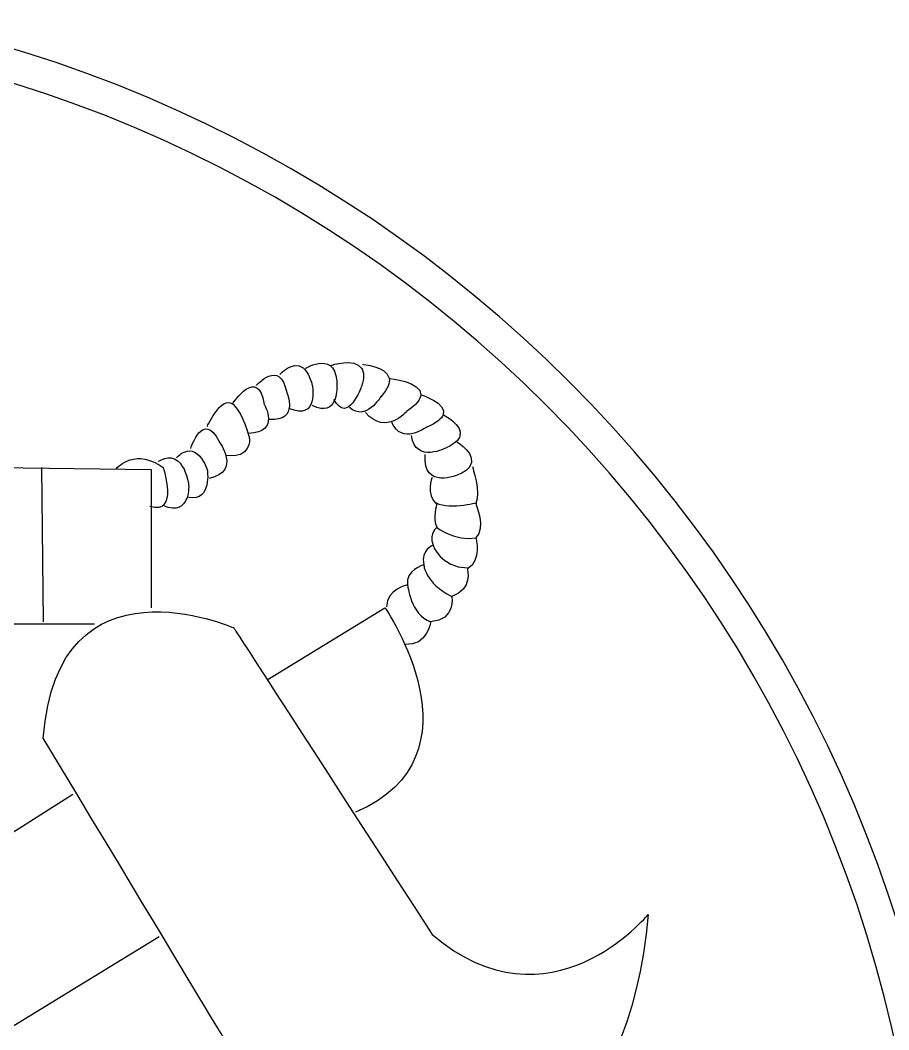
# Model space of a CAD drawing. Header units: inches. Extents: x -172 to 397, y -177 to 127.
# Drawn here: x 135.699 to 137.987, y 121.031 to 123.691 of the extents above; entities that cross this region are included whole.
import ezdxf

# ---------------------------------------------------------------- set-up
doc = ezdxf.new("R2010")
doc.units = ezdxf.units.IN
doc.header["$MEASUREMENT"] = 0
doc.linetypes.add('SolidLine', pattern=[0])

# ---------------------------------------------------------------- blocks, each defined once
blk = doc.blocks.new('headdd')
at = {"color": 4}
for p, q in [((550.6393, 533.0519), (551.1705, 533.0449)), ((550.9774, 533.0484), (550.9808, 532.7774)), ((551.1705, 533.0449), (551.1705, 532.802)), ((550.7807, 532.7739), (551.0705, 532.7739)), ((550.7531, 532.2987), (551.0325, 532.4747)), ((550.8739, 532.0347), (551.1843, 532.2248))]:
    blk.add_line(p, q, dxfattribs=at)
for centre, major_axis in [((550.2548, 531.549), (1.6499, 1.6499)), ((550.2565, 531.5512), (1.6072, 1.6072))]:
    blk.add_ellipse(centre, major_axis=major_axis, ratio=1, start_param=5.497787, end_param=11.780972, dxfattribs=at)
for points, knots in [([(551.4413, 533.2227), (551.4413, 533.2227), (551.4982, 533.2578), (551.4964, 533.1892), (551.4964, 533.1892), (551.4981, 533.1346), (551.4533, 533.1575)], [0, 0, 0, 0, 1, 1, 1, 2, 2, 2, 2]), ([(551.3136, 533.1611), (551.3136, 533.1611), (551.3585, 533.2279), (551.3688, 533.1593), (551.3688, 533.1593), (551.3981, 533.11), (551.3412, 533.1082)], [0, 0, 0, 0, 1, 1, 1, 2, 2, 2, 2]), ([(551.355, 533.1927), (551.355, 533.1927), (551.3964, 533.2403), (551.4085, 533.1804), (551.4085, 533.1804), (551.4309, 533.1293), (551.3775, 533.1329)], [0, 0, 0, 0, 1, 1, 1, 2, 2, 2, 2]), ([(551.3964, 533.2121), (551.3964, 533.2121), (551.4186, 533.2377), (551.437, 533.2233), (551.4432, 533.2185), (551.449, 533.2091), (551.4533, 533.1927), (551.4533, 533.1927), (551.4654, 533.1293), (551.4119, 533.1523)], [0, 0, 0, 0, 1, 1, 1, 2, 2, 2, 3, 3, 3, 3]), ([(551.4861, 533.2279), (551.4861, 533.2279), (551.5278, 533.2418), (551.5399, 533.2227), (551.544, 533.2164), (551.5447, 533.2064), (551.5395, 533.1909), (551.5395, 533.1909), (551.5154, 533.1223), (551.4913, 533.1681)], [0, 0, 0, 0, 1, 1, 1, 2, 2, 2, 3, 3, 3, 3]), ([(551.5413, 533.2297), (551.5413, 533.2297), (551.5839, 533.2268), (551.5883, 533.2052), (551.5899, 533.1973), (551.5865, 533.187), (551.574, 533.1734), (551.574, 533.1734), (551.5465, 533.1276), (551.5189, 533.154)], [0, 0, 0, 0, 1, 1, 1, 2, 2, 2, 3, 3, 3, 3]), ([(551.5883, 533.2052), (551.5883, 533.2052), (551.6453, 533.1991), (551.644, 533.1761), (551.6435, 533.1684), (551.6366, 533.1588), (551.6189, 533.147), (551.6189, 533.147), (551.5827, 533.103), (551.5465, 533.1452)], [0, 0, 0, 0, 1, 1, 1, 2, 2, 2, 3, 3, 3, 3]), ([(551.2688, 533.1206), (551.2688, 533.1206), (551.2981, 533.1857), (551.3188, 533.154), (551.3188, 533.154), (551.3326, 533.1399), (551.3429, 533.0995), (551.3429, 533.0995), (551.3464, 533.0625), (551.3016, 533.0695)], [0, 0, 0, 0, 1, 1, 1, 2, 2, 2, 3, 3, 3, 3]), ([(551.644, 533.1761), (551.644, 533.1761), (551.691, 533.1617), (551.6832, 533.1411), (551.6806, 533.1342), (551.6719, 533.1267), (551.6534, 533.1188), (551.6534, 533.1188), (551.6102, 533.0872), (551.593, 533.1276)], [0, 0, 0, 0, 1, 1, 1, 2, 2, 2, 3, 3, 3, 3]), ([(551.2395, 533.0819), (551.2395, 533.0819), (551.2619, 533.1505), (551.2895, 533.0942), (551.2895, 533.0942), (551.3292, 533.0414), (551.2722, 533.0291)], [0, 0, 0, 0, 1, 1, 1, 2, 2, 2, 2]), ([(551.6832, 533.1411), (551.6832, 533.1411), (551.7188, 533.1236), (551.7126, 533.1037), (551.7105, 533.0971), (551.7038, 533.0902), (551.6896, 533.0836), (551.6896, 533.0836), (551.6344, 533.0537), (551.6275, 533.1047)], [0, 0, 0, 0, 1, 1, 1, 2, 2, 2, 3, 3, 3, 3]), ([(551.2153, 533.066), (551.2153, 533.066), (551.2464, 533.103), (551.2688, 533.0449), (551.2688, 533.0449), (551.2774, 532.9886), (551.236, 532.9956)], [0, 0, 0, 0, 1, 1, 1, 2, 2, 2, 2]), ([(551.7068, 533.0942), (551.7068, 533.0942), (551.7451, 533.0705), (551.7294, 533.0493), (551.7292, 533.049), (551.7289, 533.0487), (551.7287, 533.0485), (551.7283, 533.0479), (551.7278, 533.0474), (551.7273, 533.0468), (551.7236, 533.0431), (551.7182, 533.0395), (551.7103, 533.0361), (551.7103, 533.0361), (551.6465, 533.0079), (551.6517, 533.0713)], [0, 0, 0, 0, 1, 1, 1, 2, 2, 2, 3, 3, 3, 4, 4, 4, 5, 5, 5, 5]), ([(551.1084, 533.0458), (551.1084, 533.0458), (551.1367, 533.0818), (551.1842, 533.053), (551.1865, 533.0517), (551.1888, 533.0501), (551.1912, 533.0484), (551.1912, 533.0484), (551.2197, 532.9639), (551.1679, 532.9798)], [0, 0, 0, 0, 1, 1, 1, 2, 2, 2, 3, 3, 3, 3]), ([(551.1826, 533.0589), (551.1826, 533.0589), (551.2015, 533.0732), (551.2177, 533.0595), (551.225, 533.0532), (551.2317, 533.0415), (551.236, 533.0203), (551.236, 533.0203), (551.2412, 532.9604), (551.1912, 532.9815)], [0, 0, 0, 0, 1, 1, 1, 2, 2, 2, 3, 3, 3, 3]), ([(551.7344, 533.0502), (551.7344, 533.0502), (551.7499, 533.0044), (551.7405, 532.985), (551.7405, 532.985), (551.7585, 532.9411), (551.7405, 532.9252), (551.7405, 532.9252), (551.7517, 532.8848), (551.7258, 532.8707), (551.7258, 532.8707), (551.7353, 532.8337), (551.6982, 532.8222), (551.6982, 532.8222), (551.706, 532.7809), (551.6611, 532.7774), (551.6611, 532.7774), (551.6551, 532.7343), (551.6163, 532.7378)], [0, 0, 0, 0, 1, 1, 1, 2, 2, 2, 3, 3, 3, 4, 4, 4, 5, 5, 5, 6, 6, 6, 6]), ([(551.6637, 533.0308), (551.6637, 533.0308), (551.6523, 533.0018), (551.6714, 532.984), (551.672, 532.9834), (551.6637, 532.9595), (551.6724, 532.9428), (551.6724, 532.9428), (551.6577, 532.9349), (551.6654, 532.9121), (551.6654, 532.9121), (551.6439, 532.9041), (551.649, 532.8777), (551.649, 532.8777), (551.6154, 532.8671), (551.6206, 532.8425), (551.6206, 532.8425), (551.5835, 532.8346), (551.5835, 532.8038)], [0, 0, 0, 0, 1, 1, 1, 2, 2, 2, 3, 3, 3, 4, 4, 4, 5, 5, 5, 6, 6, 6, 6]), ([(551.1395, 531.6757), (551.1395, 531.6757), (551.9776, 531.5103), (552.0431, 532.2635), (552.0431, 532.2635), (551.8707, 532.0523), (551.6637, 532.2283), (551.3154, 532.7668), (551.3154, 532.7668), (551.3154, 532.7668), (551.3154, 532.7668), (551.005, 532.9041), (550.9808, 532.5732), (551.3154, 532.0171), (551.3154, 532.0171), (551.3154, 532.0171), (551.3154, 532.0171), (551.4016, 531.7849), (551.1395, 531.6757)], [0, 0, 0, 0, 1, 1, 1, 2, 2, 2, 3, 3, 3, 4, 4, 4, 5, 5, 5, 6, 6, 6, 6]), ([(551.374, 532.6753), (551.374, 532.6753), (551.5809, 532.802), (551.5809, 532.802), (551.5809, 532.802), (551.7603, 532.5416), (551.5292, 532.443)], [0, 0, 0, 0, 1, 1, 1, 2, 2, 2, 2])]:
    blk.add_open_spline(points, degree=3, knots=knots, dxfattribs=at)
for points in [[(551.7405, 532.985), (551.7534, 532.9895), (551.6939, 532.9719), (551.6715, 532.986)], [(551.6724, 532.9428), (551.6724, 532.9428), (551.7042, 532.9182), (551.7405, 532.9252)], [(551.6654, 532.9121), (551.6654, 532.9121), (551.6784, 532.8724), (551.7258, 532.8724)], [(551.649, 532.8777), (551.649, 532.8777), (551.6508, 532.846), (551.6982, 532.8222)], [(551.6206, 532.8425), (551.6206, 532.8425), (551.6258, 532.7897), (551.6611, 532.7774)]]:
    blk.add_open_spline(points, degree=3, dxfattribs=at)

msp = doc.modelspace()

# ---------------------------------------------------------------- block references
at = {"color": 2, "linetype": 'SolidLine', "lineweight": 0, "xscale": 1.499996394110936, "yscale": 1.499996394110936, "zscale": 1.499996394110936}
msp.add_blockref('headdd', (-690.7094, -677.0582), dxfattribs=at)

doc.saveas('drawing.dxf')
